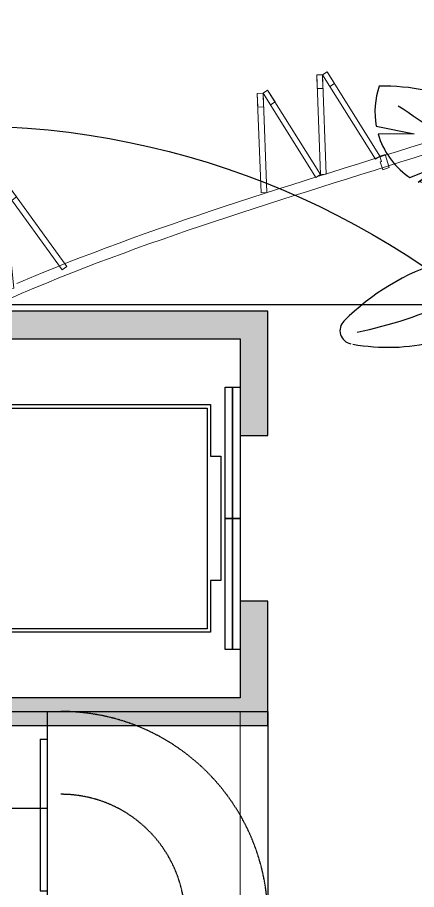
# Model space of a CAD drawing. Header units: millimetres. Extents: x -1030105 to 906887, y -616134 to 1220667.
# Drawn here: x -94104 to -91212, y 531856 to 538173 of the extents above; entities that cross this region are included whole.
import ezdxf
from ezdxf.enums import TextEntityAlignment as Align

# ---------------------------------------------------------------- set-up
doc = ezdxf.new("R2010")
doc.units = ezdxf.units.MM
doc.header["$MEASUREMENT"] = 0
for name, pattern in [('CENTER', [2, 1.25, -0.25, 0.25, -0.25]), ('DASH', [0.35, 0.25, -0.1]), ('HIDDEN', [9.524999999999999, 6.35, -3.175])]:
    doc.linetypes.add(name, pattern=pattern)
doc.layers.get('Defpoints').update_dxf_attribs({"color": 1})
for name, color, linetype in [('A-Column', 4, 'Continuous'), ('A-Furniture', 143, 'Continuous'), ('A-Stair', 3, 'Continuous'), ('A-Tree', 98, 'Continuous')]:
    doc.layers.add(name, color=color, linetype=linetype)
doc.layers.add('A-Door', color=33, linetype='Continuous', lineweight=9)
doc.layers.add('A-Wall', color=6, linetype='Continuous', lineweight=9)
doc.styles.add('arial', font='arial.ttf', dxfattribs={"height": 1.25})
doc.styles.add('Arial_Bold', font='arialbd.ttf')

# ---------------------------------------------------------------- blocks, each defined once
blk = doc.blocks.new('FUR')
at = {"layer": 'A-Furniture', "color": 8, "linetype": 'DASH', "ltscale": 50}
blk.add_open_spline([(-56447.03599999993, -6097.049467972713), (-55194.80878073322, -4879.432741814177), (-50278.88373038909, -2284.573604768259), (-42421.47772418463, -5454.796933513135), (-32732.45049999998, -11254.02927138517), (-23301.95049999998, -9202.029271385167), (-18023.95049999998, -504.5292713851668), (-16595.45049999998, 8921.470728614833), (-19600.32320915881, 15918.27845925349), (-21321.18391267408, 18705.60147339047), (-21789.72381129679, 19344.96383619693)], degree=3, knots=[32574.7262056019, 32574.7262056019, 32574.7262056019, 32574.7262056019, 37697.74124470179, 48060.13185932349, 55585.25195803288, 69452.98974218499, 76151.42226405158, 84447.8370469563, 94470.7732435007, 98031.73488863441, 98031.73488863441, 98031.73488863441, 98031.73488863441], dxfattribs=at)
blk = doc.blocks.new('hggtd')
at = {"layer": 'A-Door', "ltscale": 10}
for points in [[(-37522.30413191073, 553210.0989524032), (-37462.61143195868, 553210.3158777887), (-37462.7931325296, 553260.3155476366), (-37562.48556836, 553259.9532617943), (-37562.34020790327, 553219.953525916), (-37522.34047202492, 553220.0988863728)], [(-37562.34020790327, 553219.953525916), (-37550.77698953477, 553182.5641279547), (-38246.76598047192, 552993.3609571508), (-38257.0264835011, 553031.1044955886)], [(-38257.0264835011, 553031.1044955886), (-38246.76598047192, 552993.3609571508), (-38150.26809078419, 553019.5937093099), (-38160.76119164789, 553058.192865185)], [(-38259.00160165331, 552953.1427850041), (-38246.76541330145, 552993.2048853468), (-38152.10331566764, 552966.2864699255), (-38162.31560169254, 552927.6120699414)], [(-37561.6558693455, 552769.0030419283), (-37550.96911318326, 552809.4742822888), (-38246.76541330145, 552993.2048853468), (-38259.00160165331, 552953.1427850041)], [(-37561.6558693455, 552769.0030419283), (-37550.15187984782, 552731.1441886064), (-38246.14087078497, 552541.9410178026), (-38256.51613611132, 552580.106712461)], [(-38256.51613611132, 552580.106712461), (-38246.14087078497, 552541.9410178026), (-38149.64298109724, 552568.1737699618), (-38160.13608196094, 552606.7729258367)], [(-38256.34578606571, 552501.730225313), (-38246.14030361451, 552541.7849459986), (-38149.44750008004, 552514.8739102345), (-38159.65978610494, 552476.1995102502)], [(-37559.0000537579, 552317.5904822372), (-37548.4474841831, 552357.5535517792), (-38246.14030361451, 552541.7849459986), (-38256.34578606571, 552501.730225313)]]:
    blk.add_lwpolyline(points, close=True, dxfattribs=at)
blk = doc.blocks.new('TƯỜNG NÔI THẤT')
at = {"layer": 'A-Door', "ltscale": 10}
for points in [[(5875.807879907239, 29668.97418974922), (5779.091169082385, 29638.37596572062), (5682.322770733866, 29607.8738976086), (5585.519865946233, 29577.44334257627), (5488.699635803976, 29547.05965778709), (5391.87926139163, 29516.69820040429), (5295.075923793716, 29486.33432759112), (5198.30680409474, 29455.94339651102), (5101.589083379251, 29425.50076432712), (5004.93994273174, 29394.98178820277), (4908.376563236743, 29364.36182530131), (4811.91612597878, 29333.61623278598), (4715.575812042371, 29302.72036782), (4619.372802512022, 29271.64958756696), (4523.324278472282, 29240.37924918986), (4427.447421007644, 29208.88470985217), (4331.759411202656, 29177.14132671698), (4236.27743014181, 29145.1244569479), (4141.018658909641, 29112.80945770792), (4046.000278590669, 29080.17168616061), (3951.239470269429, 29047.18649946898), (3856.753415030413, 29013.82925479661), (3762.559293958155, 28980.07530930662), (3668.674288137176, 28945.90002016234), (3575.115578651996, 28911.27874452702), (3481.90034658715, 28876.186839564), (3389.04577302713, 28840.59966243675), (3296.569039056471, 28804.49257030827), (3204.487325759706, 28767.84092034202), (3112.817814221329, 28730.62006970134), (3021.577685525888, 28692.80537554936), (2930.784120757889, 28654.37219504954), (2840.454301001853, 28615.29588536511)], [(2899.355658035725, 28727.90523503104), (2990.716688606422, 28766.57789856929), (3082.502012217185, 28804.61793634389), (3174.694345961383, 28842.05062470038), (3267.276517858772, 28878.90112673189), (3360.231347584137, 28915.19456994662), (3453.541654812245, 28950.95608185313), (3547.190259217867, 28986.21078995988), (3641.159980475786, 29020.9838217753), (3735.433638260758, 29055.30030480772), (3829.994061062782, 29089.18536077649), (3924.824131672038, 29122.66401497682), (4019.906726345187, 29155.76121318818), (4115.224717694437, 29188.50189881923), (4210.760978331993, 29220.91101527843), (4306.498380870064, 29253.01350597455), (4402.419797920855, 29284.83431431616), (4498.50810219541, 29316.3983836578), (4594.746176104381, 29347.73061563855), (4691.116888670949, 29378.85579852329), (4787.603098116859, 29409.79870170576), (4884.18766266387, 29440.58409457922), (4980.853440533741, 29471.23674653738), (5077.583289948234, 29501.78142697352), (5174.360069129107, 29532.24290528125), (5271.166635419737, 29562.6459435781), (5367.98582609593, 29593.01521137066), (5464.80045998955, 29623.3753144443), (5561.593355319885, 29653.75085733365), (5658.347330306206, 29684.1664445739), (5755.045203167785, 29714.64668069989), (5851.669792123881, 29745.21617024648)]]:
    blk.add_lwpolyline(points, dxfattribs=at)
at = {"color": 3, "rotation": 286.9325172457931}
blk.add_blockref('hggtd', (-512766.2016234015, -167406.3458260898), dxfattribs=at)
at = {"color": 3, "xscale": -0.9999999999999998, "rotation": 110.9750667880866}
blk.add_blockref('hggtd', (532424.3445339052, 191488.5599422323), dxfattribs=at)
blk = doc.blocks.new('CAYMB 10')
at = {"layer": 'A-Tree', "color": 8}
for p, q in [((186.5644689614419, 644.1267185458564), (238.715650649654, 579.6182638052269)), ((238.715650649654, 579.6182638052269), (176.2852105110796, 621.9426230803365)), ((-325.4732582218421, 543.3802454902325), (-294.8787547032553, 403.6489095685538)), ((338.564589164569, 539.16627220792), (273.4787241728045, 478.8985422675032)), ((-294.8787547032553, 403.6489095685538), (-296.0700989094476, 533.3855430782423)), ((273.4787241728045, 478.8985422675032), (351.6973314038187, 519.0277307261131)), ((354.6887124035857, 436.4759908806882), (256.0971874112147, 409.436666262045)), ((256.0971874112147, 409.436666262045), (349.4150796181493, 417.0474113345845)), ((-504.6410117267806, 410.2891123816371), (-367.1667000502202, 382.5110154846916)), ((-367.1667000502202, 382.5110154846916), (-497.7112205417216, 381.2806026079925)), ((95.00687250689953, 345.8953323567985), (183.0947374099342, 263.5667217111913)), ((183.0947374099342, 263.5667217111913), (84.90115182858426, 315.0707048501936)), ((516.8202095194138, 194.1048419061699), (628.9105254643946, 299.2352224754868)), ((-382.8970907971379, 224.2380090198712), (-266.6688206082326, 269.7755907949759)), ((-266.6688206082326, 269.7755907949759), (-353.1145183928893, 206.6125474648434)), ((-5.726964698173106, 153.5171867363388), (-4.586229609965812, 268.6250645958353)), ((429.9125403692451, 155.9008114330354), (410.6450369797385, 254.5554818508099)), ((441.2394350631512, 260.0119577894802), (429.9125403692451, 155.9008114330354)), ((555.2693992947607, 282.7517265723436), (516.8202095194138, 194.1048419061699)), ((800.4230135336256, 279.0056476828177), (721.9223257167323, 211.4703137571923)), ((721.9223257167323, 211.4703137571923), (830.1820690810855, 258.7901719139772)), ((-5.726964698173106, 153.5171867363388), (16.58627978124423, 245.8723320083227)), ((-239.0395701728121, 125.7578780322219), (-83.30427484225947, 169.3706028317101)), ((-83.30427484225947, 169.3706028317101), (-230.1945371221227, 108.2228984822286)), ((639.1660111839155, 102.2385455899639), (555.0595933263976, 135.0622490113601)), ((555.0595933263976, 135.0622490113601), (681.5390205197909, 106.4200763733825)), ((224.8104241719266, 121.1698715304956), (287.8681593717483, 92.92873885919107)), ((302.5589965510007, 121.1698715304956), (224.8104241719266, 121.1698715304956)), ((367.3390138906543, 20.45014999277191), (557.821376568143, 22.51869702967815)), ((502.3600309251924, -11.08403195551364), (367.3390138906543, 20.45014999277191)), ((-204.9676791954407, -61.71889313741121), (-183.3013383952493, -52.44190028059529)), ((-204.196477882826, -127.3310654973029), (-204.9676791954407, -61.71889313741121)), ((-183.3013383952493, -52.44190028059529), (-178.1426882858214, -114.288502944808)), ((-178.1426882858214, -114.288502944808), (-159.5715427216055, -40.07258242834359)), ((-204.9676791954407, -122.5347193139023), (-266.8714977428608, -81.30365087109385)), ((592.8495588197547, -119.3980054862914), (461.1993036085332, -135.8390776687302)), ((143.0218579590146, -218.2304025689373), (207.4288874103659, -149.7314513499732)), ((207.4288874103659, -149.7314513499732), (167.9309039485815, -248.3851391418721)), ((461.1993036085332, -135.8390776687302), (620.7195718503935, -142.2139893168933)), ((325.6233271286619, -180.9892968822387), (312.6852061285172, -346.4441596715478)), ((344.8166955182969, -342.6124404388829), (325.6233271286619, -180.9892968822387)), ((492.4860668478213, -236.5587992064538), (537.8115905059676, -353.2512321577524)), ((517.8181643989083, -359.7277302780421), (492.4860668478213, -236.5587992064538)), ((-292.6647569071356, -369.9211299706367), (-256.5541889067972, -263.7511294005672)), ((-256.5541889067972, -263.7511294005672), (-248.3003521786304, -362.705690089264)), ((-154.7948591960012, -416.325845527288), (30.13723149732687, -306.0206752118538)), ((30.13723149732687, -306.0206752118538), (-145.4918600437231, -469.1739831443992)), ((222.3969005242834, -408.9304565185448), (169.1895109322213, -434.5251517113065)), ((169.1895109322213, -434.5251517113065), (226.6550938068394, -441.4842379083857)), ((-3.263954783440568, -548.2255597366602), (54.47138149777311, -483.1484652950312)), ((54.47138149777311, -483.1484652950312), (2.097332070159609, -573.529118141334)), ((130.9501344540622, -580.3950924625387), (235.0827775355865, -635.3031904057134)), ((235.6481149397878, -606.5453954523546), (130.9501344540622, -580.3950924625387)), ((172.6658212160692, -726.2650370134506), (223.3993703480519, -774.2839783391682)), ((227.2855263771635, -743.4153645457118), (172.6658212160692, -726.2650370134506))]:
    blk.add_line(p, q, dxfattribs=at)
for centre, radius, start, end in [((779.4988287719461, 355.9101373694721), 659.2722902632004, 146.0189635815314, 154.0763021309827), ((209.9180833415012, 616.2268724779133), 110.5597618613785, 7.543113912344272, 78.04736568714452), ((-871.4777567913261, 608.5862301258021), 1129.855552588643, 330.67245302648, 3.641032922973614), ((779.4988287719461, 355.9101373694721), 659.2722902632004, 156.201305661175, 167.6168316650024), ((478.4198393823172, 616.0173225902254), 159.5793688367412, 174.706298392514, 208.7889803306433), ((-221.7666346176411, 462.5324904182926), 287.6582760387117, 161.2205659913778, 190.4639080002395), ((-484.4715234372707, -269.5221160924993), 824.7155909276798, 78.82497402445534, 90.66972910121446), ((-484.4715234372707, -269.5221160924993), 824.7155909276798, 67.69490835147803, 76.79451232428683), ((236.755102414405, 470.2114022054593), 122.6638091375199, 344.0084059050306, 22.93603431214617), ((-1459.690843628166, -1138.771680419974), 1923.468895043192, 36.70351893037481, 57.46954700200074), ((-338.8007119102695, 239.5967835061019), 304.0756695246674, 15.84499370040856, 56.61069613927844), ((-1542.902939352862, 865.8081009959569), 1718.446344457842, 342.7300337644285, 347.6168316650025), ((1039.005968139434, 240.2970391763374), 711.882214688397, 165.6238916327764, 173.8497337395827), ((1039.005968139434, 240.2970391763374), 711.882214688397, 164.0084059050306, 164.110091381332), ((-221.7666346176411, 462.5324904182926), 287.6582760387117, 196.4070659168597, 234.1870524300158), ((1704.152454995899, -143.6701514924644), 1681.908795261614, 162.7300337644285, 163.0792001669171), ((41.96888153787586, 347.6667464350467), 91.73312292712151, 195.8449937004085, 230.5605807165402), ((1704.152454995899, -143.6701514924644), 1681.908795261614, 164.0749999253743, 168.4283775462131), ((-12.67507818593003, 267.2108032992692), 347.4197398351678, 335.1427602876785, 8.16711169028393), ((-209.9366539784678, 3822.649371958105), 3621.659239046866, 283.3980360557906, 283.548294695203), ((690.6355624774296, 85.37655267835362), 222.5882091254535, 60.44681838818225, 103.548294695203), ((-231.766255730181, 14.88319813268026), 339.1680436945305, 47.95141662230789, 50.56058071654016), ((-209.9366539784678, 3822.649371958105), 3621.659239046866, 278.6352431112115, 279.8664868686059), ((-209.9366539784678, 3822.649371958105), 3621.659239046866, 280.358138861941, 282.1977283526998), ((817.511440649323, 234.4921467081294), 32.59454687060725, 323.1476556933032, 55.43795290225658), ((-320.7347799850104, 322.0762417442747), 115.8636308787558, 233.2324526345538, 237.5887007438244), ((-231.766255730181, 14.88319813268026), 339.1680436945305, 354.6007765778234, 42.92545712248191), ((-320.7347799850104, 322.0762417442747), 115.8636308787558, 255.9290285283741, 267.0909563796757), ((-315.6195761270646, 151.8575429006014), 55.60237919803038, 24.20546519525691, 101.4053945023518), ((2261.033439234685, -4819.460737201036), 5267.70064518032, 107.3413043199353, 112.3058230292931), ((607.9519777596288, 391.5614522692631), 294.4837128093322, 284.4707032040494, 323.1476556933032), ((128.8901085334655, 351.6790820074966), 431.7552997689148, 204.2054651952569, 211.5513251737923), ((128.8901085334655, 351.6790820074966), 431.7552997689148, 213.4357366631786, 237.8386598974236), ((329.4013005118468, 336.9554401499918), 388.6466217139611, 305.996232287867, 321.8459668997995), ((-12.67507818593003, 267.2108032992692), 347.4197398351678, 286.683821417299, 329.8909765086365), ((0, -337.7482491607079), 337.7482491607315, 71.72741072522271, 118.1939077791721), ((-895.072876284481, 1238.599255244713), 1606.842570017603, 281.5142955742673, 307.8151157708742), ((-406.6215687962249, 153.821227927343), 540.2459298013857, 287.0408817533136, 341.5637966210982), ((329.4013005118468, 336.9554401499918), 388.6466217139611, 277.773074949076, 296.4251469481378), ((483.4170424840122, -5395.586750178481), 5351.501479308205, 91.68041618368886, 93.97711696796304), ((339.9329093026463, -504.7281531734043), 458.5386230856771, 57.07131363646801, 91.68041618368886), ((-8.812954175969935, -908.2365988525562), 866.563070171323, 107.2231083180989, 135.0206824451704), ((-19.67628685309319, -1417.423136411293), 1327.183343981249, 53.45551872566639, 85.59402888639943), ((915.3737261515053, 394.3985224193311), 985.8202716685598, 210.5658740579717, 218.4214248434757), ((1238.604113080713, -281.7090184199624), 1181.896966314566, 173.2496747741793, 205.5926878717474), ((339.9329093026463, -504.7281531734043), 458.5386230856771, 17.51489595105737, 52.24029725564014), ((915.3737261515053, 394.3985224193311), 985.8202716685598, 220.69477463243, 225.7555748056288), ((-587.1989607803844, -330.2680094094248), 48.89684057720707, 135.0206824451704, 258.4069812984008), ((79.12071815130184, -404.8095753640519), 233.6527065375773, 157.0771258813028, 182.7473181073303), ((312.6159168867161, -337.5196654610336), 100.6384510239315, 159.0815244804994, 190.5200611703198), ((312.7370421675732, -224.3457737795543), 122.0983968953165, 225.7555748056288, 269.9756754678196), ((312.7370421675732, -224.3457737795543), 122.0983968953165, 285.2068583583672, 289.7368665715742), ((651.7176895141893, -1169.165985498577), 881.6909792928842, 107.1012602260706, 109.7368665715743), ((397.8620837506605, -344.0600182445487), 18.41667423347537, 357.8127589799344, 107.1012602260706), ((448.4678145552462, -345.9928085939027), 32.22595276001595, 177.8127589799344, 248.0460523007279), ((-462.6810181882756, 308.0949123103055), 699.0073552476517, 259.5557244193585, 284.0769776521867), ((-1074.81847715273, -595.1679378441186), 1310.515980647398, 8.169963742111003, 10.52006117031982), ((464.4035032119573, -306.4591387975961), 74.85056091692964, 248.0460523007279, 310.8614180743947), ((539.8669704514614, -393.6951788552105), 40.49614069499967, 122.9882373665325, 130.8614180743947), ((539.8669704514614, -393.6951788552105), 40.49614069499967, 45.32380455527569, 92.90929492024217), ((648.6469490672171, -283.678668439039), 114.2188111092727, 225.3238045552756, 268.3173632320293), ((773.6529619407229, -378.4241003859788), 12.22474454553995, 278.1257358594557, 73.06873538917671), ((667.6692234594229, 363.8661339700921), 762.0429524085476, 268.3173632320293, 278.1257358594557), ((-1074.81847715273, -595.1679378441186), 1310.515980647398, 1.755641354297249, 6.734550152070574), ((79.12071815130184, -404.8095753640519), 233.6527065375773, 195.9900497176004, 196.058939603915), ((-89.8212527618889, -453.44103992905), 57.85051974295094, 196.058939603915, 237.7317177395325), ((56.72459466154396, -221.3440656791208), 332.3403936053967, 237.7317177395325, 259.8030533806472), ((-768.0439603001578, -588.8147328672349), 1003.695456758675, 358.9899712243594, 1.929659337987232), ((379.0376141950837, -497.4245712160482), 384.5463279646863, 191.4146135001872, 242.8877097801719), ((-768.0439603001578, -588.8147328672349), 1003.695456758675, 351.2018494907206, 357.3602215140918), ((-768.0439603001578, -588.8147328672349), 1003.695456758675, 345.5238759625545, 349.5865213171726)]:
    blk.add_arc(centre, radius, start, end, dxfattribs=at)
blk = doc.blocks.new('CÂY')
at = {"layer": 'A-Tree', "color": 8, "ltscale": 10, "xscale": 2, "yscale": 2, "zscale": 2}
blk.add_blockref('CAYMB 10', (-1301.025668890259, 27454.22111313976), dxfattribs=at)
blk = doc.blocks.new('BỐ TRÍ LAY OUT')
at = {"layer": 'A-Door', "color": 3}
blk.add_blockref('TƯỜNG NÔI THẤT', (-3527.35200127693, 2876.376295813126), dxfattribs=at)
at = {"layer": 'A-Furniture', "color": 3}
for name, p in [('CÂY', (4286.75486311756, 4469.288343299762)), ('FUR', (48783.7433631176, 18654.71482977469))]:
    blk.add_blockref(name, p, dxfattribs=at)
blk = doc.blocks.new('*U1486')
at = {"color": 8, "linetype": 'CENTER', "ltscale": 500}
blk.add_line((-6392.643045294039, 7811.817619178139), (-6055.4829418041, 7811.817619178139), dxfattribs=at)
at = {"style": 'Arial_Bold'}
blk.add_attdef('TRUC', text='', height=2.5, dxfattribs=at).set_placement((-6401.947800032925, 7811.817619178007), align=Align.MIDDLE_CENTER)
blk = doc.blocks.new('TRỤC')
at = {"color": 0, "xscale": 199.9999999999901, "yscale": 199.9999999999901, "zscale": 199.9999999999901}
blk.add_blockref('*U1486', (1270336.330398289, -1530863.52383555), dxfattribs=at)
blk = doc.blocks.new('LEADER-ARROW')
blk.add_line((0.1767766952963825, 0), (-2.599849472562596, 0))
at = {"const_width": 0.25}
for points in [[(0.08838834764793546, -0.08838834764856074), (-1.060660171780398, 1.06066017178)], [(0.08838834764793546, 0.08838834764810599), (-1.060660171780398, -1.06066017178)]]:
    blk.add_lwpolyline(points, dxfattribs=at)
blk = doc.blocks.new('thang TH rong vế 1m4')
at = {"color": 0, "ltscale": 0.5}
for p, q in [((-4305.839182992822, -1299.999999999534), (-4305.839182992822, 200.0000000004657)), ((-4005.839182992706, -1299.999999999534), (-4005.839182992706, 200.0000000005239)), ((-3405.839182992706, -519.7097792233108), (-3405.839182992706, 200.0000000004657)), ((-3105.839182992706, -1299.999999999534), (-3105.839182992706, 200.0000000004657)), ((-2805.839182992706, -1299.999999999534), (-2805.839182992706, 200.0000000004075)), ((-2505.839182992706, -1299.999999999593), (-2505.839182992822, 200.0000000005239)), ((-2205.839182992706, -1299.999999999534), (-2205.839182992706, 200.0000000005239)), ((-1905.839182992706, -1299.999999999534), (-1905.839182992706, 200.0000000005239)), ((-1605.839182992706, -1299.999999999476), (-1605.839182992706, 200.0000000004657)), ((-4355.839182992764, 5.238689482212067e-10), (-4355.839182992764, -1099.999999999593)), ((-4355.839182992764, 5.238689482212067e-10), (-4305.839182992822, 5.238689482212067e-10)), ((-2555.839182992648, 4.656612873077393e-10), (-2555.839182992648, -1099.999999999651)), ((-2555.839182992648, 4.656612873077393e-10), (-2505.839182992706, 4.656612873077393e-10)), ((-2255.839182992648, 5.238689482212067e-10), (-2255.839182992648, -1099.999999999593)), ((-2255.839182992648, 5.238689482212067e-10), (-2205.839182992706, 5.238689482212067e-10)), ((-1955.839182992648, 5.238689482212067e-10), (-1955.839182992648, -1099.999999999593)), ((-1955.839182992648, 5.238689482212067e-10), (-1905.839182992706, 5.238689482212067e-10)), ((-1655.839182992648, 5.820766091346741e-10), (-1655.839182992648, -1099.999999999534)), ((-1655.839182992648, 5.820766091346741e-10), (-1605.839182992706, 5.820766091346741e-10)), ((-4055.839182992648, -1.513399183750153e-09), (-4055.839182992648, -1100.00000000163)), ((-4055.839182992648, -1.513399183750153e-09), (-4005.839182992706, -1.513399183750153e-09)), ((-3455.8391829916, -1.455191522836685e-09), (-3455.8391829916, -483.0406702443724)), ((-3455.8391829916, -1.455191522836685e-09), (-3405.839182991658, -1.455191522836685e-09)), ((-3155.8391829916, -1.455191522836685e-09), (-3155.8391829916, -1183.292432402086)), ((-3155.8391829916, -1.455191522836685e-09), (-3105.839182991658, -1.455191522836685e-09)), ((-2855.8391829916, -1.513399183750153e-09), (-2855.8391829916, -1100.00000000163)), ((-2855.8391829916, -1.513399183750153e-09), (-2805.839182991658, -1.513399183750153e-09)), ((-3755.839182992648, -483.12261147768), (-3755.839182992648, -1100.00000000163)), ((-3705.839182992706, -1299.999999999476), (-3705.839182992706, -519.1137234536582)), ((-4355.839182992764, -1099.999999999593), (-4305.839182992822, -1099.999999999593)), ((-4055.839182992648, -1100.00000000163), (-4005.839182992706, -1100.00000000163)), ((-3755.839182992648, -1100.00000000163), (-3705.839182992706, -1100.00000000163)), ((-2855.8391829916, -1100.00000000163), (-2805.839182991658, -1100.00000000163)), ((-2555.839182992648, -1099.999999999651), (-2505.839182992706, -1099.999999999651)), ((-2255.839182992648, -1099.999999999593), (-2205.839182992706, -1099.999999999593)), ((-1955.839182992648, -1099.999999999593), (-1905.839182992706, -1099.999999999593)), ((-1655.839182992648, -1099.999999999534), (-1605.839182992706, -1099.999999999534)), ((-4405.839182992881, -1299.999999999534), (-1505.839182992706, -1299.999999999418)), ((-4405.839182992822, -1499.999999999534), (-4405.839182992881, -1299.999999999534)), ((-1505.839182992706, -1499.999999999476), (-1505.839182992706, -1299.999999999476)), ((-4345.839182992873, -1359.999999999534), (-1565.839182992706, -1359.999999999418)), ((-4345.83918299283, -1439.999999999534), (-4345.839182992873, -1359.999999999534)), ((-1565.839182992706, -1439.999999999418), (-1565.839182992706, -1359.999999999418)), ((-4345.83918299283, -1439.999999999534), (-1565.839182992706, -1439.999999999418)), ((-4405.839182992822, -1499.999999999534), (-1505.839182992706, -1499.999999999418)), ((-4305.839182992881, -2999.999999999476), (-4305.839182992822, -1499.999999999534)), ((-4005.839182992706, -2999.999999999534), (-4005.839182992706, -1499.999999999534)), ((-3705.839182992764, -2999.999999999534), (-3705.839182992706, -1499.999999999534)), ((-3405.839182992706, -2999.999999999534), (-3405.839182992706, -1499.999999999534)), ((-3105.839182992706, -2999.999999999534), (-3105.839182992706, -1499.999999999476)), ((-2805.839182992706, -2999.999999999476), (-2805.839182992706, -1499.999999999534)), ((-2505.839182992706, -2999.999999999476), (-2505.839182992706, -1499.999999999534)), ((-2205.839182992706, -2999.999999999534), (-2205.839182992822, -1499.999999999534)), ((-1905.839182992706, -2999.999999999534), (-1905.839182992822, -1499.999999999476)), ((-4255.839182992822, -1699.999999999302), (-4305.839182992764, -1699.999999999302)), ((-4255.839182992822, -2799.999999999418), (-4255.839182992822, -1699.999999999302)), ((-3955.839182992648, -1699.999999999418), (-4005.839182992589, -1699.999999999418)), ((-3955.839182992648, -2799.999999999534), (-3955.839182992648, -1699.999999999418)), ((-3655.839182992764, -1699.999999999418), (-3705.839182992706, -1699.999999999418)), ((-3655.839182992764, -2799.999999999534), (-3655.839182992764, -1699.999999999418)), ((-3355.839182992648, -1699.999999999418), (-3405.839182992589, -1699.999999999418)), ((-3355.839182992648, -2799.999999999534), (-3355.839182992648, -1699.999999999418)), ((-3055.839182992706, -1699.999999999418), (-3105.839182992648, -1699.999999999418)), ((-3055.839182992706, -2799.999999999534), (-3055.839182992706, -1699.999999999418)), ((-2755.839182992706, -1699.99999999936), (-2805.839182992648, -1699.99999999936)), ((-2755.839182992706, -2799.999999999476), (-2755.839182992706, -1699.99999999936)), ((-2455.839182992706, -1699.99999999936), (-2505.839182992648, -1699.99999999936)), ((-2455.839182992706, -2799.999999999476), (-2455.839182992706, -1699.99999999936)), ((-2155.839182992648, -1699.999999999476), (-2205.839182992589, -1699.999999999476)), ((-2155.839182992648, -2799.999999999593), (-2155.839182992648, -1699.999999999476)), ((-1855.839182992706, -1699.999999999418), (-1905.839182992648, -1699.999999999418)), ((-1855.839182992706, -2799.999999999534), (-1855.839182992706, -1699.999999999418)), ((-4255.839182992822, -2799.999999999418), (-4305.839182992764, -2799.999999999418)), ((-3955.839182992648, -2799.999999999534), (-4005.839182992589, -2799.999999999534)), ((-3655.839182992764, -2799.999999999534), (-3705.839182992706, -2799.999999999534)), ((-3355.839182992648, -2799.999999999534), (-3405.839182992589, -2799.999999999534)), ((-3055.839182992706, -2799.999999999534), (-3105.839182992648, -2799.999999999534)), ((-2755.839182992706, -2799.999999999476), (-2805.839182992648, -2799.999999999476)), ((-2455.839182992706, -2799.999999999476), (-2505.839182992648, -2799.999999999476)), ((-2155.839182992648, -2799.999999999593), (-2205.839182992589, -2799.999999999593)), ((-1855.839182992706, -2799.999999999534), (-1905.839182992648, -2799.999999999534))]:
    blk.add_line(p, q, dxfattribs=at)
at = {"color": 0, "linetype": 'HIDDEN', "ltscale": 0.5}
blk.add_line((-5.83918299281504, 200), (-5.83918299322977, -1499.99999999936), dxfattribs=at)
for points in [[(-4405.839182992844, 199.9999999999054), (-5.83918299281504, 200)], [(-1505.839182992728, -2999.999999998858), (-5905.83918299232, -2999.99999999936), (-5905.83918299232, -1299.999999999592)]]:
    blk.add_lwpolyline(points, dxfattribs=at)
at = {"color": 8, "ltscale": 0.5}
for points in [[(-4005.839182992713, 199.4546702135704), (-3716.430330758682, -523.9143341639428), (-3569.198801047278, -465.0092556098825), (-3796.965330374289, -764.8035118081025), (-3644.459123592118, -703.7798214477953), (-3406.084583395357, -1299.509065357212)], [(-3709.006974724398, 200.0000000000582), (-3416.284248025404, -531.6519371690811), (-3269.052718314, -472.7468586150208), (-3496.819247641004, -772.5411148132407), (-3344.313040858833, -711.5174244529917), (-3105.938500662072, -1307.246668362408)], [(-4225.839182992822, -599.9999999994761), (-3705.839182992822, -599.9999999994761)], [(-3325.839182992706, -599.9999999995952), (-1605.839182992706, -599.9999999996508)], [(-1935.839182992706, -2299.99999999947), (-4305.839182992822, -2299.999999999302)]]:
    blk.add_lwpolyline(points, dxfattribs=at)
at = {"color": 0, "linetype": 'HIDDEN', "ltscale": 0.5}
for centre, radius, start, end in [((-4405.839182992844, -1299.999999999593), 1499.999999999498, 90, 180), ((-1505.839182992728, -1299.999999999593), 1499.999999999498, 0, 90), ((-4405.839182992844, -1299.999999999593), 900.0000000002151, 90, 180), ((-1505.839182992728, -1299.999999999593), 900.0000000002151, 0, 90), ((-4405.839182992844, -1499.99999999936), 1499.999999999498, 180, 270), ((-4405.839182992844, -1499.99999999936), 900.0000000002151, 180, 270), ((-1505.839182992728, -1499.99999999936), 1499.999999999498, 270, 0), ((-1505.839182992728, -1499.99999999936), 900.0000000002151, 270, 0)]:
    blk.add_arc(centre, radius, start, end, dxfattribs=at)
at = {"color": 8, "ltscale": 0.5, "xscale": 80, "yscale": 80, "zscale": 80}
for p, rotation in [((-4305.839182992822, -599.9999999994761), 180), ((-3405.839182992706, -599.9999999995925), 179.9999999999982), ((-1855.839182992706, -2299.999999999476), 359.999999999996)]:
    blk.add_blockref('LEADER-ARROW', p, dxfattribs=dict(at, rotation=rotation))
at = {"layer": 'Defpoints', "style": 'arial'}
for s, p in [('09', (-4206.301982580226, -1219.254026091076)), ('07', (-3606.301982580226, -1219.254026091134)), ('05', (-3006.301982581273, -1219.254026089096)), ('03', (-2406.301982581273, -1219.202866470907)), ('01', (-1806.301982581273, -1219.25402608898)), ('11', (-4213.341318347615, -1638.213659600122)), ('13', (-3613.341318347615, -1638.213659600122)), ('15', (-3013.341318347615, -1638.264819218137)), ('17', (-2413.341318347615, -1639.543809668336)), ('19', (-1813.341318347731, -1638.264819218137))]:
    blk.add_text(s, height=75, dxfattribs=at).set_placement(p)
blk = doc.blocks.new('A$Cdf30d5c1')
at = {"ltscale": 0.5}
h = blk.add_hatch(dxfattribs=at)
h.set_pattern_fill('1BT-01', color=8, scale=20, pattern_type=2)
h.set_pattern_definition([(49.99999999999999, (-1500, 2.690999999991618), (143.4520365201507, -12.55042699651902), [15, -165]), (355, (-1500, 2.690999999991618), (-27.7502667226, 150.4384267400024), [12, -132]), (100.4514, (-1488.045664, 1.645131999991618), (115.7018763428043, 137.8879084121907), [12.748038, -140.2284224]), (46.18420000000001, (-1500, 42.69099999999162), (213.4482097251289, -33.10380286580362), [22.5, -247.5]), (96.6356, (-1482.212651, 39.93233859999162), (186.9325411097407, 194.8235741800883), [19.1220576, -210.3426]), (351.1842, (-1500, 42.69099999999162), (186.9323890267254, 194.8237201850649), [18, -198]), (21, (-1480, 32.69099999999162), (119.3814104236923, -80.52377813306776), [15, -165]), (326.0000000000001, (-1480, 32.69099999999162), (48.66306638431634, 145.0300090093706), [12, -132]), (71.4514, (-1470.0515534, 25.98067879999162), (168.044525716298, 64.50609934199048), [12.748038, -140.2284224]), (37.50000000000001, (-1500, 2.690999999991618), (2.431971063458134, 66.5787707662623), [0, -130.4, 0, -134, 0, -132.5]), (7.499999999999999, (-1500, 2.690999999991618), (52.61390748842972, 78.88234237647205), [0, -76.39999999999999, 0, -127.4, 0, -50.5]), (327.5, (-1544.6, 2.690999999991618), (106.7644872344818, -4.510974346875951), [0, -50, 0, -156, 0, -207]), (317.5, (-1564.6, 2.690999999991618), (116.6372338684772, 20.02099646646354), [0, -65, 0, -103.6, 0, -147]), (45, (-1500, 2.690999999991618), (-60.10407640085654, 60.10407640085654), []), (45, (-1500, 27.19099999999162), (-60.10407640085654, 60.10407640085654), [])])
h.paths.add_polyline_path([(-600, 2802.690999999992), (-1300, 2802.690999999992), (-1300, 202.6909999999916), (1300, 202.6909999999916), (1300, 2802.690999999992), (600, 2802.690999999992), (600, 3002.690999999992), (1500, 3002.690999999992), (1500, 2.690999999991618), (-1500, 2.690999999991618), (-1500, 3002.690999999992), (-600, 3002.690999999992)])
at = {"color": 8}
for p, q in [((449.935073940549, 2662.412373952451), (-450.0649260599166, 2662.412373954779)), ((-450.0649260599166, 2662.412373954779), (-450.0649260585196, 2587.581991228159)), ((449.9350739410147, 2587.581991226296), (449.935073940549, 2662.412373952451)), ((-825.0372169963084, 2587.58199122909), (-825.0372169963084, 402.6909999917843)), ((-450.0649260585196, 2587.581991228159), (-825.0372169963084, 2587.58199122909)), ((-825.0372169963084, 2587.58199122909), (-825.0372169963084, 2587.58199122909)), ((824.2163161919452, 2587.581991224899), (449.9350739410147, 2587.581991226296)), ((824.2163161914796, 402.6909999999916), (824.2163161919452, 2587.581991224899)), ((-825.0372169963084, 402.6909999917843), (824.2163161914796, 402.6909999999916))]:
    blk.add_line(p, q, dxfattribs=at)
at = {"color": 0, "ltscale": 0.5}
blk.add_lwpolyline([(-600, 2802.690999999992), (-1300, 2802.690999999992), (-1300, 202.6909999999916), (1300, 202.6909999999916), (1300, 2802.690999999992), (600, 2802.690999999992), (600, 3002.690999999992), (1500, 3002.690999999992), (1500, 2.690999999991618), (-1500, 2.690999999991618), (-1500, 3002.690999999992), (-600, 3002.690999999992), (-600, 2802.690999999992)], dxfattribs=at)
at = {"color": 8}
for points in [[(-949.9330025198869, 2802.691000001854), (-949.9330025194213, 2747.673355528503), (9.313225746154785e-10, 2747.67335552664), (0, 2802.690999999992), (-949.9330025198869, 2802.691000001854)], [(950.040582742542, 2747.673355525243), (950.0405827430077, 2802.690999998129), (0, 2802.690999999992), (9.313225746154785e-10, 2747.67335552664), (950.040582742542, 2747.673355525243)], [(-949.9330025189556, 2747.673355528503), (-949.93300251849, 2692.655711055151), (1.862645149230957e-09, 2692.655711053289), (9.313225746154785e-10, 2747.67335552664), (-949.9330025189556, 2747.673355528503)], [(950.0405827434734, 2692.655711051892), (950.040582743939, 2747.673355524777), (9.313225746154785e-10, 2747.67335552664), (1.862645149230957e-09, 2692.655711053289), (950.0405827434734, 2692.655711051892)], [(-800.0493348245509, 427.7031119501917), (799.2284340173937, 427.7031119534513), (799.2284340136684, 2562.569879270508), (-800.0493348268792, 2562.569879267714)]]:
    blk.add_lwpolyline(points, close=True, dxfattribs=at)
blk = doc.blocks.new('KIẾN TRÚC')
h = blk.add_hatch(color=9)
h.dxf.hatch_style = 1
edge = h.paths.add_edge_path(flags=16)
edge.add_line((62281.95049999998, 27412.02927138517), (55232.82389649404, 27412.02927138505))
edge.add_arc((32545.50878812408, 30716.66293956665), 22926.72829924391, 284.53695158247865, 351.7125813344091, ccw=False)
edge.add_line((38300.21700792988, 8523.911784915952), (13217.51784992669, 8523.911784910597))
edge.add_arc((23753.10182550838, 24110.84943410289), 18813.58963585476, 227.7677182561868, 235.9442986410003, ccw=False)
edge.add_arc((7788.819823088517, 12733.3910908635), 4187.039666959467, 236.0590124962323, 322.4360737019827, ccw=False)
edge.add_arc((13873.5970987339, 18503.25729619298), 12505.26566685072, 190.8327360748526, 227.6605687844487, ccw=False)
edge.add_arc((25477.52443721271, 20792.18331255531), 24332.69085544715, 180.6832153365221, 190.991126688788, ccw=False)
edge.add_arc((3282.93561756362, 20557.21277457592), 2137.084471138149, 101.08076224722828, 181.479400931386, ccw=False)
edge.add_line((2872.204064266523, 22654.45611475036), (4986.06665855035, 23013.11448664329))
edge.add_arc((28039.69241930227, 24288.4119512235), 23088.87273861522, 153.2014320220877, 183.1663029992741, ccw=False)
edge.add_arc((10232.26976538847, 40544.64471371844), 6483.106001901682, 182.8401094538115, 244.3962742115525, ccw=False)
edge.add_arc((-6425.00274742386, 39970.86676714511), 10185.26120742048, 1.420812516492314, 26.70695635716553)
edge.add_arc((10590.58143904217, 49414.25633883046), 9292.69259551461, 144.7133172211654, 211.5754885360199, ccw=False)
edge.add_arc((-12326.15115191392, 64090.21360378864), 17935.64217367859, 328.7375359512051, 356.1899532233969)
edge.add_arc((16735.32676788772, 62308.59922571364), 11181.04393981935, 84.1243873636841, 176.9761863570094, ccw=False)
edge.add_arc((20708.98128665387, 99752.52490135818), 26473.21942281876, 263.8653720447036, 288.4869561324928)
edge.add_arc((35667.35201082098, 54479.70646712999), 21207.13938727637, 73.35106851793267, 108.03023985438841, ccw=False)
edge.add_arc((44765.46109434243, 84516.17499720305), 10177.42256554817, 252.7258710955127, 285.7130125077479)
edge.add_arc((49658.99676799333, 68415.98596348311), 6655.601145545619, 49.49953772748103, 108.7311152981473, ccw=False)
edge.add_arc((48035.04809900769, 66009.84854850778), 9545.540963997893, -2.328829575281418, 51.46764420018991, ccw=False)
edge.add_line((57572.70516659174, 65621.96975748474), (49483.50000000001, 65623.9117849106))
edge.add_line((49483.50000000001, 65623.9117849106), (62281.95049999965, 65623.9117849191))
edge.add_line((62281.95049999965, 65623.9117849191), (62281.95049999998, 27412.02927138517))
h.paths.add_polyline_path([(0, 77895.5), (64428.50000000001, 77895.5), (64428.50000000001, -0.577250000089407), (-1.792749999687658, 0.577250000089407)])
at = {"layer": 'A-Wall'}
blk.add_lwpolyline([(7119.914499981096, 34232.96587952122), (8388.757962471107, 36293.609477491), (8388.757962471107, 40168.3041132607), (8588.757962471107, 40168.3041132607), (9241.49999998114, 40168.30411326047), (9241.49999998114, 39968.30411326047), (8588.757962471107, 39968.3041132607), (8588.757962471107, 36618.41606851458), (9025.919196862495, 37328.95430011232), (9196.231679263758, 37224.10365234001), (7321.000118190423, 34178.10108555353), (7619.914499981096, 34178.10108555353), (7619.914499981096, 34068.3721871298), (14288.75796247064, 34068.3721871298), (14288.75796247064, 37269.80241388897), (14488.75796247064, 37269.80241388897), (14488.75796247064, 33868.3721871298), (7619.914499981096, 33868.3721871298), (7619.914499981096, 33678.10108555353), (7119.914499981096, 33678.10108555353), (7119.914499981096, 34232.96587952122), (7411.87325098156, 34707.20443405677)], close=True, dxfattribs=at)
at = {"color": 3}
blk.add_blockref('TRỤC', (5188.757962470409, 8718.304113260703), dxfattribs=at)
at = {"layer": 'A-Column', "xscale": -1, "rotation": 270}
blk.add_blockref('A$Cdf30d5c1', (11486.06696247053, 38668.3041132607), dxfattribs=at)
at = {"layer": 'A-Stair', "rotation": 180}
blk.add_blockref('thang TH rong vế 1m4', (8582.91877949721, 34269.80241387547), dxfattribs=at)

msp = doc.modelspace()

# ---------------------------------------------------------------- linework, layer by layer
at = {"color": 3}
msp.add_circle((-94489.74203751009, 531446.3024138749), 5942.613100312441, dxfattribs=at)

# ---------------------------------------------------------------- block references
for name, p in [('KIẾN TRÚC', (-106778.5, 495876.5)), ('BỐ TRÍ LAY OUT', (-93480.29286311776, 504642.1131132607))]:
    msp.add_blockref(name, p, dxfattribs=at)

doc.saveas('drawing.dxf')
